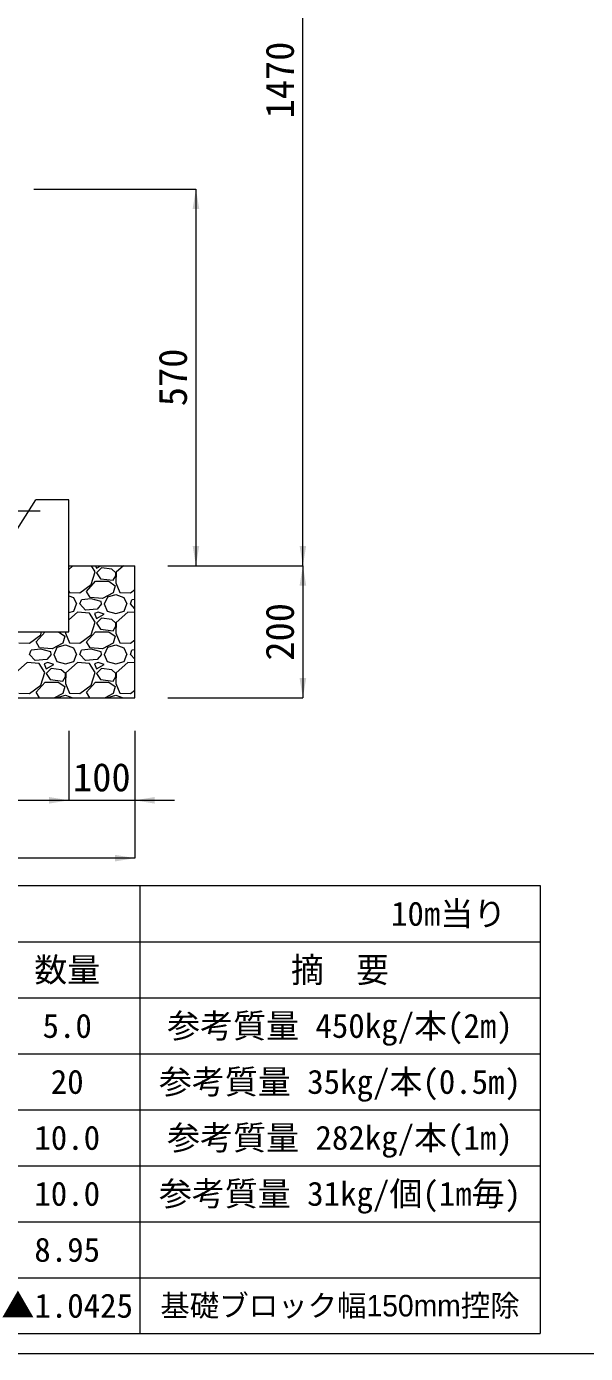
# Model space of a CAD drawing. Units: millimetres at full size. Extents: x 187207 to 255567, y 882048 to 905686.
# Drawn here: x 211254 to 212099, y 895648 to 897656 of the extents above; entities that cross this region are included whole.
import ezdxf
from ezdxf.enums import TextEntityAlignment as Align

# ---------------------------------------------------------------- set-up
doc = ezdxf.new("R2010")
doc.units = ezdxf.units.MM
doc.header["$LTSCALE"] = 20
for name, color, linetype, lineweight in [('Defpoints_3', 8, 'Continuous', 0), ('図枠', 5, 'Continuous', 13), ('基礎ブロック', 2, 'Continuous', 13), ('基礎材', 7, 'Continuous', 15), ('寸法・材料表', 7, 'Continuous', 13), ('寸法線', 7, 'Continuous', 13), ('ﾊｯﾁﾝｸﾞ', 7, 'Continuous', 5)]:
    doc.layers.add(name, color=color, linetype=linetype, lineweight=lineweight)
doc.styles.add('ＭＳ ゴシック', font='')
doc.styles.add('ＭＳ Ｐゴシック', font='')
doc.styles.get('ＭＳ ゴシック').set_extended_font_data('MS Gothic')
doc.styles.get('ＭＳ Ｐゴシック').set_extended_font_data('MS PGothic')

# ---------------------------------------------------------------- blocks, each defined once
blk = doc.blocks.new('filled_arrow')
at = {"color": 0, "linetype": 'Continuous', "lineweight": -2}
blk.add_solid([(7.5, 1.25), (0, 0), (7.5, -1.25)], dxfattribs=at)

msp = doc.modelspace()

# ---------------------------------------------------------------- linework, layer by layer
at = {"layer": 'Defpoints_3'}
for p, q in [((210064.72, 896356.41), (212030.03, 896356.41)), ((211425.03, 896356.41), (211425.03, 896271.23)), ((212030.03, 896356.41), (212030.03, 896271.23))]:
    msp.add_line(p, q, dxfattribs=at)
at = {"layer": '図枠'}
msp.add_line((194897.37, 895648.33), (214497.37, 895648.33), dxfattribs=at)
at = {"layer": '基礎ブロック'}
for p, q in [((211217.37, 896860.37), (211267.37, 896940.37)), ((211317.37, 896940.37), (211267.37, 896940.37)), ((211317.37, 896840.37), (211317.37, 896940.37)), ((211317.37, 896740.37), (211317.37, 896840.37)), ((210622.37, 896740.37), (211317.37, 896740.37))]:
    msp.add_line(p, q, dxfattribs=at)
at = {"layer": '基礎材'}
for p, q in [((211317.37, 896840.37), (211417.37, 896840.37)), ((211417.37, 896640.37), (211417.37, 896840.37)), ((210522.37, 896640.37), (211417.37, 896640.37))]:
    msp.add_line(p, q, dxfattribs=at)
at = {"layer": '寸法・材料表'}
for p, q in [((210064.72, 896271.23), (212030.03, 896271.23)), ((211425.03, 896271.23), (211425.03, 895678.33)), ((212030.03, 896271.23), (212030.03, 895678.33)), ((210064.72, 896186.53), (212030.03, 896186.53)), ((210064.72, 896101.83), (212030.03, 896101.83)), ((210064.72, 896017.13), (212030.03, 896017.13)), ((210064.72, 895932.43), (212030.03, 895932.43)), ((210064.72, 895847.73), (212030.03, 895847.73)), ((210427.72, 895763.03), (212030.03, 895763.03)), ((210064.72, 895678.33), (212030.03, 895678.33))]:
    msp.add_line(p, q, dxfattribs=at)
at = {"layer": '寸法線'}
for p, q in [((211671.44, 896840.37), (211671.44, 898310.37)), ((211264.37, 897410.37), (211509.7, 897410.37)), ((211509.7, 897410.37), (211509.7, 896840.37)), ((211084.37, 896923.36), (211274.37, 896923.36)), ((211467.37, 896840.37), (211671.44, 896840.37)), ((211467.37, 896840.37), (211509.7, 896840.37)), ((211467.37, 896840.37), (211671.44, 896840.37)), ((211671.44, 896840.37), (211671.44, 896640.37)), ((211467.37, 896640.37), (211671.44, 896640.37)), ((211317.37, 896590.37), (211317.37, 896485.43)), ((211317.37, 896590.37), (211317.37, 896485.43)), ((211417.37, 896590.37), (211417.37, 896485.43)), ((211417.37, 896590.37), (211417.37, 896397.93)), ((210622.37, 896485.43), (211317.37, 896485.43)), ((211257.37, 896485.43), (211477.37, 896485.43)), ((211417.37, 896397.93), (210522.37, 896397.93))]:
    msp.add_line(p, q, dxfattribs=at)
at = {"layer": 'ﾊｯﾁﾝｸﾞ'}
for p, q in [((211323.76, 896840.37), (211317.37, 896834.54)), ((211357.17, 896831.29), (211351.62, 896840.37)), ((211357.96, 896840.37), (211359.46, 896836.62)), ((211359.46, 896836.62), (211365.7, 896840.37)), ((211367.08, 896837.39), (211359.46, 896829.77)), ((211382.32, 896835.1), (211367.08, 896837.39)), ((211388.41, 896829.77), (211382.32, 896835.1)), ((211399.96, 896840.37), (211389.18, 896830.53)), ((211344.22, 896801.57), (211357.93, 896816.81)), ((211351.08, 896812.24), (211357.17, 896831.29)), ((211357.93, 896816.81), (211377.75, 896816.81)), ((211359.46, 896829.77), (211365.55, 896820.62)), ((211365.55, 896820.62), (211384.6, 896818.34)), ((211377.75, 896816.81), (211387.65, 896809.95)), ((211384.6, 896818.34), (211388.41, 896825.19)), ((211389.18, 896830.53), (211388.41, 896814.53)), ((211388.41, 896825.19), (211388.41, 896829.77)), ((211388.41, 896814.53), (211394.51, 896800.05)), ((211317.37, 896802.27), (211318.31, 896800.05)), ((211317.37, 896795.07), (211324.41, 896792.43)), ((211318.31, 896800.05), (211334.31, 896799.29)), ((211334.31, 896799.29), (211351.08, 896812.24)), ((211349.55, 896792.43), (211344.22, 896801.57)), ((211384.6, 896799.29), (211368.6, 896790.9)), ((211371.65, 896782.52), (211376.22, 896793.19)), ((211376.22, 896793.19), (211388.41, 896797)), ((211387.65, 896809.95), (211384.6, 896799.29)), ((211388.41, 896797), (211400.61, 896792.43)), ((211394.51, 896800.05), (211410.51, 896799.29)), ((211410.51, 896799.29), (211417.37, 896804.59)), ((211324.41, 896792.43), (211328.98, 896782.52)), ((211325.17, 896771.85), (211328.98, 896782.52)), ((211334.31, 896782.52), (211336.6, 896788.62)), ((211342.69, 896773.38), (211334.31, 896782.52)), ((211351.08, 896790.14), (211336.6, 896788.62)), ((211360.22, 896774.9), (211342.69, 896773.38)), ((211368.6, 896790.9), (211349.55, 896792.43)), ((211366.32, 896786.33), (211351.08, 896790.14)), ((211367.08, 896782.52), (211360.22, 896774.9)), ((211367.08, 896782.52), (211366.32, 896786.33)), ((211370.89, 896782.52), (211375.46, 896771.85)), ((211400.61, 896792.43), (211405.18, 896782.52)), ((211401.37, 896771.85), (211405.18, 896782.52)), ((211410.51, 896782.52), (211412.8, 896788.62)), ((211417.37, 896775.04), (211410.51, 896782.52)), ((211417.37, 896789.1), (211412.8, 896788.62)), ((211317.37, 896769.56), (211325.17, 896771.85)), ((211330.5, 896770.33), (211317.37, 896758.34)), ((211348.79, 896768.81), (211330.5, 896770.33)), ((211357.17, 896755.09), (211348.79, 896768.81)), ((211351.08, 896736.04), (211357.17, 896755.09)), ((211361.74, 896770.33), (211356.41, 896768.04)), ((211356.41, 896768.04), (211359.46, 896760.42)), ((211359.46, 896760.42), (211370.89, 896767.28)), ((211367.08, 896761.19), (211359.46, 896753.57)), ((211359.46, 896753.57), (211365.55, 896744.42)), ((211370.89, 896767.28), (211361.74, 896770.33)), ((211382.32, 896758.9), (211367.08, 896761.19)), ((211375.46, 896771.85), (211388.41, 896768.04)), ((211388.41, 896753.57), (211382.32, 896758.9)), ((211388.41, 896768.04), (211401.37, 896771.85)), ((211389.18, 896754.33), (211388.41, 896738.33)), ((211388.41, 896748.99), (211388.41, 896753.57)), ((211406.7, 896770.33), (211389.18, 896754.33)), ((211417.37, 896769.44), (211406.7, 896770.33)), ((211258.11, 896723.09), (211274.88, 896736.04)), ((211268.02, 896725.37), (211281.52, 896740.37)), ((211274.88, 896736.04), (211276.26, 896740.37)), ((211301.9, 896740.37), (211311.45, 896733.75)), ((211311.45, 896733.75), (211308.4, 896723.09)), ((211312.31, 896740.37), (211312.21, 896738.33)), ((211312.21, 896738.33), (211318.31, 896723.85)), ((211334.31, 896723.09), (211351.08, 896736.04)), ((211344.22, 896725.37), (211357.93, 896740.61)), ((211357.93, 896740.61), (211377.75, 896740.61)), ((211365.55, 896744.42), (211384.6, 896742.14)), ((211377.75, 896740.61), (211387.65, 896733.75)), ((211384.6, 896742.14), (211388.41, 896748.99)), ((211387.65, 896733.75), (211384.6, 896723.09)), ((211388.41, 896738.33), (211394.51, 896723.85)), ((211242.11, 896723.85), (211258.11, 896723.09)), ((211274.88, 896713.94), (211260.4, 896712.42)), ((211273.35, 896716.23), (211268.02, 896725.37)), ((211292.4, 896714.7), (211273.35, 896716.23)), ((211290.12, 896710.13), (211274.88, 896713.94)), ((211308.4, 896723.09), (211292.4, 896714.7)), ((211295.45, 896706.32), (211300.02, 896716.99)), ((211300.02, 896716.99), (211312.21, 896720.8)), ((211312.21, 896720.8), (211324.41, 896716.23)), ((211318.31, 896723.85), (211334.31, 896723.09)), ((211324.41, 896716.23), (211328.98, 896706.32)), ((211351.08, 896713.94), (211336.6, 896712.42)), ((211349.55, 896716.23), (211344.22, 896725.37)), ((211368.6, 896714.7), (211349.55, 896716.23)), ((211366.32, 896710.13), (211351.08, 896713.94)), ((211384.6, 896723.09), (211368.6, 896714.7)), ((211371.65, 896706.32), (211376.22, 896716.99)), ((211376.22, 896716.99), (211388.41, 896720.8)), ((211388.41, 896720.8), (211400.61, 896716.23)), ((211394.51, 896723.85), (211410.51, 896723.09)), ((211400.61, 896716.23), (211405.18, 896706.32)), ((211410.51, 896723.09), (211417.37, 896728.39)), ((211417.37, 896712.9), (211412.8, 896712.42)), ((211254.3, 896694.13), (211236.78, 896678.13)), ((211272.59, 896692.61), (211254.3, 896694.13)), ((211258.11, 896706.32), (211260.4, 896712.42)), ((211266.49, 896697.18), (211258.11, 896706.32)), ((211284.02, 896698.7), (211266.49, 896697.18)), ((211280.97, 896678.89), (211272.59, 896692.61)), ((211285.54, 896694.13), (211280.21, 896691.84)), ((211290.88, 896706.32), (211284.02, 896698.7)), ((211294.69, 896691.08), (211285.54, 896694.13)), ((211290.88, 896706.32), (211290.12, 896710.13)), ((211294.69, 896706.32), (211299.26, 896695.65)), ((211299.26, 896695.65), (211312.21, 896691.84)), ((211312.21, 896691.84), (211325.17, 896695.65)), ((211330.5, 896694.13), (211312.98, 896678.13)), ((211325.17, 896695.65), (211328.98, 896706.32)), ((211348.79, 896692.61), (211330.5, 896694.13)), ((211334.31, 896706.32), (211336.6, 896712.42)), ((211342.69, 896697.18), (211334.31, 896706.32)), ((211360.22, 896698.7), (211342.69, 896697.18)), ((211357.17, 896678.89), (211348.79, 896692.61)), ((211361.74, 896694.13), (211356.41, 896691.84)), ((211367.08, 896706.32), (211360.22, 896698.7)), ((211370.89, 896691.08), (211361.74, 896694.13)), ((211367.08, 896706.32), (211366.32, 896710.13)), ((211370.89, 896706.32), (211375.46, 896695.65)), ((211375.46, 896695.65), (211388.41, 896691.84)), ((211388.41, 896691.84), (211401.37, 896695.65)), ((211406.7, 896694.13), (211389.18, 896678.13)), ((211401.37, 896695.65), (211405.18, 896706.32)), ((211417.37, 896693.24), (211406.7, 896694.13)), ((211410.51, 896706.32), (211412.8, 896712.42)), ((211417.37, 896698.84), (211410.51, 896706.32)), ((211274.88, 896659.84), (211280.97, 896678.89)), ((211280.21, 896691.84), (211283.26, 896684.22)), ((211283.26, 896684.22), (211294.69, 896691.08)), ((211290.88, 896684.99), (211283.26, 896677.37)), ((211283.26, 896677.37), (211289.35, 896668.22)), ((211306.12, 896682.7), (211290.88, 896684.99)), ((211312.21, 896677.37), (211306.12, 896682.7)), ((211308.4, 896665.94), (211312.21, 896672.79)), ((211312.98, 896678.13), (211312.21, 896662.13)), ((211312.21, 896672.79), (211312.21, 896677.37)), ((211351.08, 896659.84), (211357.17, 896678.89)), ((211356.41, 896691.84), (211359.46, 896684.22)), ((211359.46, 896684.22), (211370.89, 896691.08)), ((211367.08, 896684.99), (211359.46, 896677.37)), ((211359.46, 896677.37), (211365.55, 896668.22)), ((211382.32, 896682.7), (211367.08, 896684.99)), ((211388.41, 896677.37), (211382.32, 896682.7)), ((211384.6, 896665.94), (211388.41, 896672.79)), ((211389.18, 896678.13), (211388.41, 896662.13)), ((211388.41, 896672.79), (211388.41, 896677.37)), ((211258.11, 896646.89), (211274.88, 896659.84)), ((211268.02, 896649.17), (211281.73, 896664.41)), ((211281.73, 896664.41), (211301.55, 896664.41)), ((211289.35, 896668.22), (211308.4, 896665.94)), ((211301.55, 896664.41), (211311.45, 896657.55)), ((211311.45, 896657.55), (211308.4, 896646.89)), ((211312.21, 896662.13), (211318.31, 896647.65)), ((211334.31, 896646.89), (211351.08, 896659.84)), ((211344.22, 896649.17), (211357.93, 896664.41)), ((211357.93, 896664.41), (211377.75, 896664.41)), ((211365.55, 896668.22), (211384.6, 896665.94)), ((211377.75, 896664.41), (211387.65, 896657.55)), ((211387.65, 896657.55), (211384.6, 896646.89)), ((211388.41, 896662.13), (211394.51, 896647.65)), ((211242.11, 896647.65), (211258.11, 896646.89)), ((211273.15, 896640.37), (211268.02, 896649.17)), ((211308.4, 896646.89), (211295.97, 896640.37)), ((211299.84, 896640.37), (211300.02, 896640.79)), ((211300.02, 896640.79), (211312.21, 896644.6)), ((211312.21, 896644.6), (211323.49, 896640.37)), ((211318.31, 896647.65), (211334.31, 896646.89)), ((211349.35, 896640.37), (211344.22, 896649.17)), ((211384.6, 896646.89), (211372.17, 896640.37)), ((211376.04, 896640.37), (211376.22, 896640.79)), ((211376.22, 896640.79), (211388.41, 896644.6)), ((211388.41, 896644.6), (211399.69, 896640.37)), ((211394.51, 896647.65), (211410.51, 896646.89)), ((211410.51, 896646.89), (211417.37, 896652.19))]:
    msp.add_line(p, q, dxfattribs=at)

# ---------------------------------------------------------------- block references
at = {"layer": '寸法線', "xscale": 4, "yscale": 4}
for p, rotation in [((211509.7, 897410.37), 270), ((211509.7, 896840.37), 90), ((211671.44, 896840.37), 90), ((211671.44, 896840.37), 270), ((211671.44, 896640.37), 90), ((211317.37, 896485.43), 180), ((211317.37, 896485.43), 180), ((211417.37, 896397.93), 180)]:
    msp.add_blockref('filled_arrow', p, dxfattribs=dict(at, rotation=rotation))
msp.add_blockref('filled_arrow', (211417.37, 896485.43), dxfattribs=at)

# ---------------------------------------------------------------- texts
at = {"layer": '寸法・材料表', "style": 'ＭＳ ゴシック'}
msp.add_text('10m当り\u3000', height=36.55, dxfattribs=at).set_placement((212028.86, 896313.82), align=Align.MIDDLE_RIGHT)
at = {"layer": '寸法・材料表'}
for s, height, style, p in [('数量', 36.55, 'ＭＳ ゴシック', (211315.03, 896228.88)), ('5.0', 36.55, 'ＭＳ ゴシック', (211315.03, 896144.18)), ('参考質量 450kg/本(2m)', 36.55, 'ＭＳ ゴシック', (211727.53, 896144.18)), ('20', 36.55, 'ＭＳ ゴシック', (211315.03, 896059.48)), ('参考質量 35kg/本(0.5m)', 36.55, 'ＭＳ ゴシック', (211727.53, 896059.48)), ('10.0', 36.55, 'ＭＳ ゴシック', (211315.03, 895974.78)), ('参考質量 282kg/本(1m)', 36.55, 'ＭＳ ゴシック', (211727.53, 895974.78)), ('参考質量 31kg/個(1m毎)', 36.55, 'ＭＳ ゴシック', (211727.53, 895890.08)), ('10.0', 36.55, 'ＭＳ ゴシック', (211315.03, 895890.08)), ('8.95', 36.55, 'ＭＳ ゴシック', (211315.03, 895805.38)), ('▲1.0425', 36.55, 'ＭＳ ゴシック', (211315.03, 895720.68)), ('基礎ブロック幅150mm控除', 32.66, 'ＭＳ Ｐゴシック', (211727.53, 895720.68))]:
    msp.add_text(s, height=height, dxfattribs=dict(at, style=style)).set_placement(p, align=Align.MIDDLE_CENTER)
at = {"layer": '寸法・材料表', "style": 'ＭＳ Ｐゴシック', "width": 0.95}
msp.add_text('摘\u3000要', height=38.1, dxfattribs=at).set_placement((211727.53, 896228.88), align=Align.MIDDLE_CENTER)
at = {"layer": '寸法線', "style": 'ＭＳ ゴシック'}
for s, p in [('1470', (211636.44, 897575.37)), ('570', (211474.7, 897125.37)), ('200', (211636.44, 896740.37))]:
    msp.add_text(s, height=42.72, rotation=90, dxfattribs=at).set_placement(p, align=Align.MIDDLE_CENTER)
msp.add_text('100', height=42.72, dxfattribs=at).set_placement((211367.37, 896520.43), align=Align.MIDDLE_CENTER)

doc.saveas('drawing.dxf')
